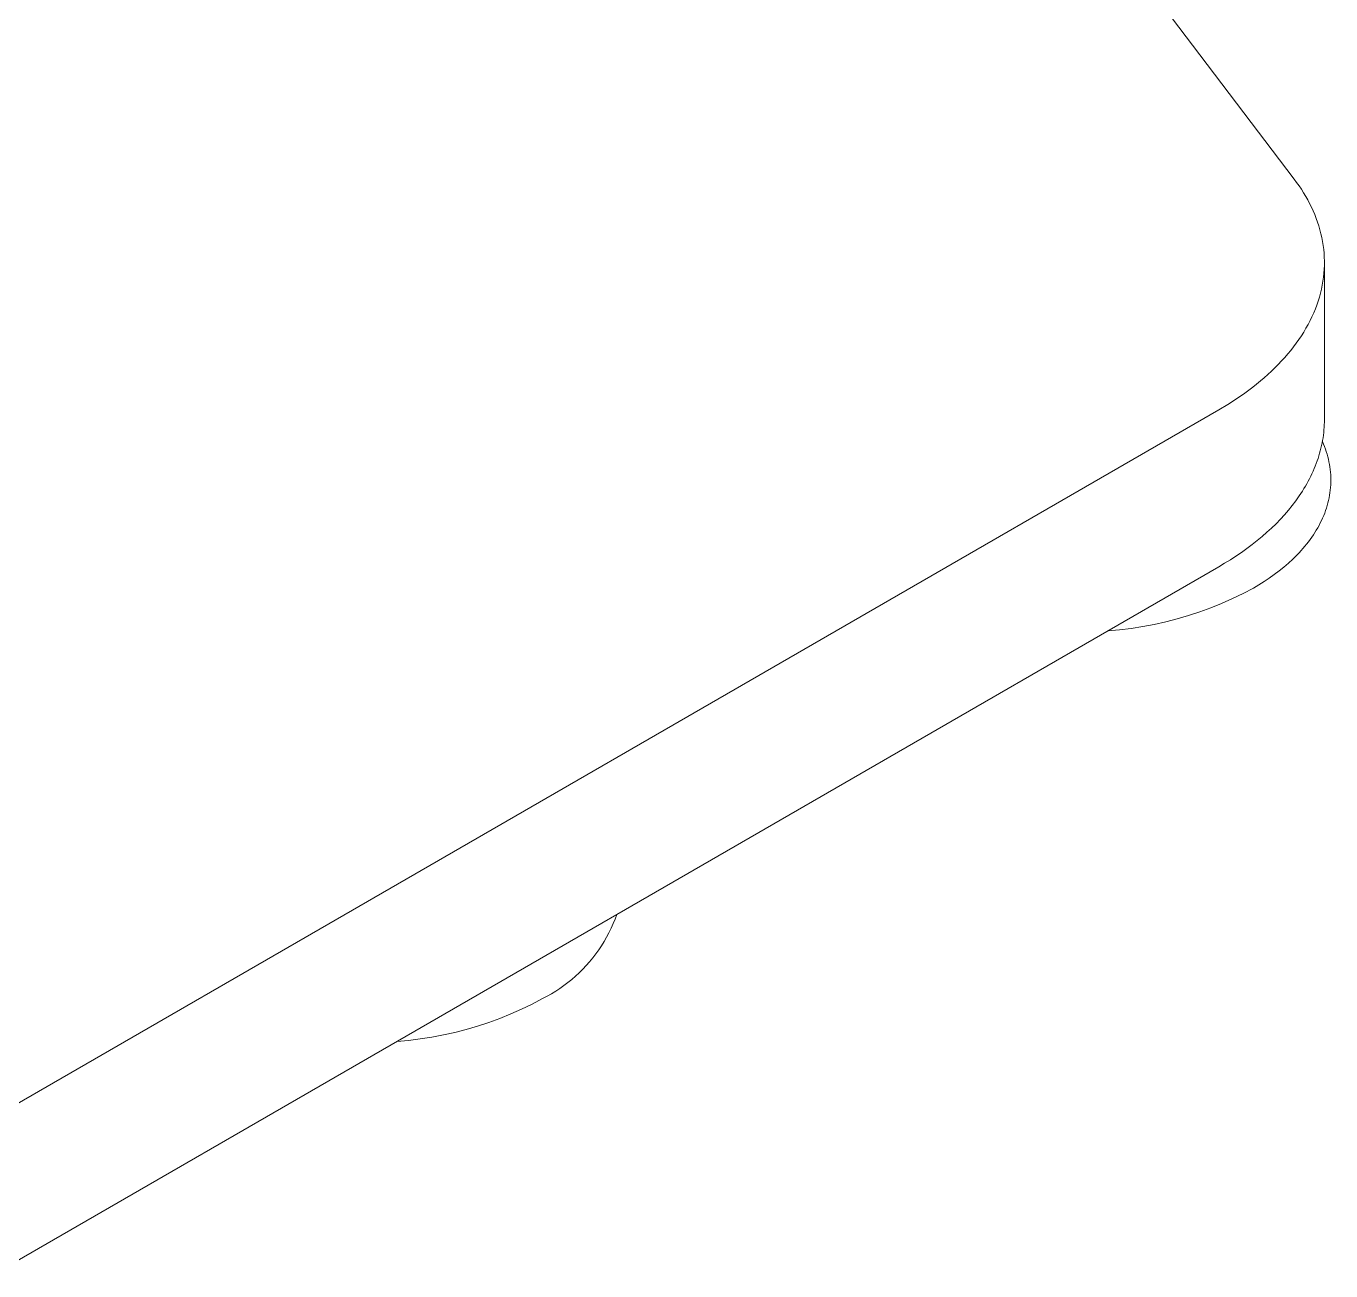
# Model space of a CAD drawing. Header units: millimetres. Extents: x -208 to 4974, y -28 to 3137.
# Drawn here: x 3552.2 to 3587.46, y 1851.7 to 1885.34 of the extents above; entities that cross this region are included whole.
import ezdxf

# ---------------------------------------------------------------- set-up
doc = ezdxf.new("R2010")
doc.units = ezdxf.units.MM
doc.layers.add('ZANO_R', color=7, linetype='Continuous', lineweight=0)

msp = doc.modelspace()

# ---------------------------------------------------------------- linework, layer by layer
at = {"layer": 'ZANO_R'}
for p, q in [((3498.194, 1997.529), (3586.467, 1881.207)), ((3586.467, 1881.207), (3586.535, 1881.116)), ((3586.535, 1881.116), (3586.6, 1881.024)), ((3586.6, 1881.024), (3586.663, 1880.93)), ((3586.663, 1880.93), (3586.723, 1880.835)), ((3586.723, 1880.835), (3586.78, 1880.739)), ((3586.78, 1880.739), (3586.835, 1880.642)), ((3586.835, 1880.642), (3586.887, 1880.544)), ((3586.887, 1880.544), (3586.936, 1880.446)), ((3586.936, 1880.446), (3586.982, 1880.346)), ((3586.982, 1880.346), (3587.025, 1880.245)), ((3587.025, 1880.245), (3587.065, 1880.144)), ((3587.065, 1880.144), (3587.101, 1880.041)), ((3587.101, 1880.041), (3587.135, 1879.938)), ((3587.135, 1879.938), (3587.165, 1879.834)), ((3587.165, 1879.834), (3587.192, 1879.73)), ((3587.192, 1879.73), (3587.216, 1879.625)), ((3587.216, 1879.625), (3587.236, 1879.519)), ((3587.236, 1879.519), (3587.253, 1879.413)), ((3587.253, 1879.413), (3587.267, 1879.307)), ((3587.267, 1879.307), (3587.277, 1879.2)), ((3587.277, 1879.2), (3587.283, 1879.093)), ((3587.283, 1879.093), (3587.286, 1878.985)), ((3587.273, 1878.662), (3587.262, 1878.554)), ((3587.281, 1878.77), (3587.273, 1878.662)), ((3587.285, 1878.878), (3587.281, 1878.77)), ((3587.286, 1878.985), (3587.285, 1878.878)), ((3587.286, 1878.878), (3587.286, 1874.708)), ((3587.228, 1878.338), (3587.206, 1878.231)), ((3587.247, 1878.446), (3587.228, 1878.338)), ((3587.262, 1878.554), (3587.247, 1878.446)), ((3587.151, 1878.016), (3587.118, 1877.909)), ((3587.18, 1878.123), (3587.151, 1878.016)), ((3587.206, 1878.231), (3587.18, 1878.123)), ((3586.997, 1877.591), (3586.95, 1877.486)), ((3587.041, 1877.697), (3586.997, 1877.591)), ((3587.081, 1877.803), (3587.041, 1877.697)), ((3587.118, 1877.909), (3587.081, 1877.803)), ((3586.846, 1877.278), (3586.788, 1877.175)), ((3586.9, 1877.382), (3586.846, 1877.278)), ((3586.95, 1877.486), (3586.9, 1877.382)), ((3586.663, 1876.972), (3586.596, 1876.871)), ((3586.727, 1877.073), (3586.663, 1876.972)), ((3586.788, 1877.175), (3586.727, 1877.073)), ((3586.375, 1876.576), (3586.296, 1876.479)), ((3586.452, 1876.673), (3586.375, 1876.576)), ((3586.526, 1876.772), (3586.452, 1876.673)), ((3586.596, 1876.871), (3586.526, 1876.772)), ((3586.039, 1876.197), (3585.948, 1876.106)), ((3586.128, 1876.29), (3586.039, 1876.197)), ((3586.213, 1876.384), (3586.128, 1876.29)), ((3586.296, 1876.479), (3586.213, 1876.384)), ((3585.66, 1875.839), (3585.559, 1875.753)), ((3585.759, 1875.927), (3585.66, 1875.839)), ((3585.855, 1876.016), (3585.759, 1875.927)), ((3585.948, 1876.106), (3585.855, 1876.016)), ((3585.242, 1875.503), (3585.132, 1875.423)), ((3585.35, 1875.585), (3585.242, 1875.503)), ((3585.455, 1875.668), (3585.35, 1875.585)), ((3585.559, 1875.753), (3585.455, 1875.668)), ((3584.906, 1875.267), (3584.673, 1875.117)), ((3585.132, 1875.423), (3584.906, 1875.267)), ((3551.473, 1855.944), (3584.433, 1874.973)), ((3584.673, 1875.117), (3584.433, 1874.973)), ((3587.267, 1874.357), (3587.274, 1874.427)), ((3587.274, 1874.427), (3587.279, 1874.498)), ((3587.279, 1874.498), (3587.283, 1874.568)), ((3587.283, 1874.568), (3587.285, 1874.638)), ((3587.285, 1874.638), (3587.286, 1874.708)), ((3587.21, 1874.006), (3587.225, 1874.076)), ((3587.225, 1874.076), (3587.238, 1874.146)), ((3587.26, 1874.043), (3587.231, 1874.11)), ((3587.238, 1874.146), (3587.249, 1874.217)), ((3587.249, 1874.217), (3587.259, 1874.287)), ((3587.259, 1874.287), (3587.267, 1874.357)), ((3587.115, 1873.657), (3587.137, 1873.727)), ((3587.137, 1873.727), (3587.157, 1873.796)), ((3587.157, 1873.796), (3587.176, 1873.866)), ((3587.176, 1873.866), (3587.194, 1873.936)), ((3587.194, 1873.936), (3587.21, 1874.006)), ((3587.287, 1873.976), (3587.26, 1874.043)), ((3587.313, 1873.909), (3587.287, 1873.976)), ((3587.336, 1873.841), (3587.313, 1873.909)), ((3587.357, 1873.772), (3587.336, 1873.841)), ((3587.377, 1873.704), (3587.357, 1873.772)), ((3586.981, 1873.312), (3587.011, 1873.381)), ((3587.011, 1873.381), (3587.039, 1873.45)), ((3587.039, 1873.45), (3587.066, 1873.518)), ((3587.066, 1873.518), (3587.091, 1873.588)), ((3587.091, 1873.588), (3587.115, 1873.657)), ((3587.394, 1873.635), (3587.377, 1873.704)), ((3587.41, 1873.566), (3587.394, 1873.635)), ((3587.423, 1873.497), (3587.41, 1873.566)), ((3587.435, 1873.427), (3587.423, 1873.497)), ((3587.444, 1873.358), (3587.435, 1873.427)), ((3586.811, 1872.974), (3586.848, 1873.041)), ((3586.848, 1873.041), (3586.884, 1873.108)), ((3586.884, 1873.108), (3586.918, 1873.176)), ((3586.918, 1873.176), (3586.95, 1873.244)), ((3586.95, 1873.244), (3586.981, 1873.312)), ((3587.452, 1873.288), (3587.444, 1873.358)), ((3587.457, 1873.218), (3587.452, 1873.288)), ((3587.461, 1873.149), (3587.457, 1873.218)), ((3587.458, 1872.939), (3587.461, 1873.009)), ((3587.462, 1873.079), (3587.461, 1873.149)), ((3587.461, 1873.009), (3587.462, 1873.079)), ((3586.606, 1872.643), (3586.692, 1872.774)), ((3586.692, 1872.774), (3586.733, 1872.84)), ((3586.733, 1872.84), (3586.773, 1872.907)), ((3586.773, 1872.907), (3586.811, 1872.974)), ((3587.413, 1872.591), (3587.426, 1872.66)), ((3587.426, 1872.66), (3587.437, 1872.73)), ((3587.437, 1872.73), (3587.446, 1872.799)), ((3587.446, 1872.799), (3587.453, 1872.869)), ((3587.453, 1872.869), (3587.458, 1872.939)), ((3586.315, 1872.26), (3586.417, 1872.386)), ((3586.417, 1872.386), (3586.514, 1872.513)), ((3586.514, 1872.513), (3586.606, 1872.643)), ((3587.319, 1872.248), (3587.341, 1872.316)), ((3587.341, 1872.316), (3587.362, 1872.384)), ((3587.362, 1872.384), (3587.381, 1872.453)), ((3587.381, 1872.453), (3587.398, 1872.522)), ((3587.398, 1872.522), (3587.413, 1872.591)), ((3585.978, 1871.893), (3586.095, 1872.013)), ((3586.095, 1872.013), (3586.207, 1872.135)), ((3586.207, 1872.135), (3586.315, 1872.26)), ((3587.175, 1871.914), (3587.208, 1871.98)), ((3587.208, 1871.98), (3587.238, 1872.046)), ((3587.238, 1872.046), (3587.267, 1872.113)), ((3587.267, 1872.113), (3587.294, 1872.18)), ((3587.294, 1872.18), (3587.319, 1872.248)), ((3585.601, 1871.547), (3585.731, 1871.66)), ((3585.731, 1871.66), (3585.857, 1871.775)), ((3585.857, 1871.775), (3585.978, 1871.893)), ((3586.987, 1871.592), (3587.028, 1871.655)), ((3587.028, 1871.655), (3587.068, 1871.719)), ((3587.068, 1871.719), (3587.105, 1871.783)), ((3587.105, 1871.783), (3587.141, 1871.848)), ((3587.141, 1871.848), (3587.175, 1871.914)), ((3585.188, 1871.221), (3585.33, 1871.327)), ((3585.33, 1871.327), (3585.467, 1871.436)), ((3585.467, 1871.436), (3585.601, 1871.547)), ((3586.707, 1871.224), (3586.757, 1871.284)), ((3586.757, 1871.284), (3586.806, 1871.344)), ((3586.806, 1871.344), (3586.854, 1871.405)), ((3586.854, 1871.405), (3586.9, 1871.467)), ((3586.9, 1871.467), (3586.944, 1871.529)), ((3586.944, 1871.529), (3586.987, 1871.592)), ((3584.59, 1870.824), (3584.744, 1870.919)), ((3584.744, 1870.919), (3584.895, 1871.017)), ((3584.895, 1871.017), (3585.043, 1871.118)), ((3585.043, 1871.118), (3585.188, 1871.221)), ((3586.314, 1870.828), (3586.433, 1870.937)), ((3586.433, 1870.937), (3586.49, 1870.993)), ((3586.49, 1870.993), (3586.546, 1871.05)), ((3586.546, 1871.05), (3586.601, 1871.107)), ((3586.601, 1871.107), (3586.655, 1871.165)), ((3586.655, 1871.165), (3586.707, 1871.224)), ((3584.433, 1870.731), (3551.473, 1851.702)), ((3584.433, 1870.731), (3584.59, 1870.824)), ((3585.931, 1870.519), (3586.063, 1870.618)), ((3586.063, 1870.618), (3586.191, 1870.722)), ((3586.191, 1870.722), (3586.314, 1870.828)), ((3585.369, 1870.154), (3585.514, 1870.24)), ((3585.514, 1870.24), (3585.656, 1870.329)), ((3585.656, 1870.329), (3585.795, 1870.422)), ((3585.795, 1870.422), (3585.931, 1870.519)), ((3584.509, 1869.739), (3584.8, 1869.868)), ((3584.8, 1869.868), (3585.087, 1870.006)), ((3585.087, 1870.006), (3585.369, 1870.154)), ((3583.612, 1869.41), (3583.915, 1869.51)), ((3583.915, 1869.51), (3584.214, 1869.619)), ((3584.214, 1869.619), (3584.509, 1869.739)), ((3582.375, 1869.112), (3582.688, 1869.171)), ((3582.688, 1869.171), (3582.998, 1869.241)), ((3582.998, 1869.241), (3583.307, 1869.32)), ((3583.307, 1869.32), (3583.612, 1869.41)), ((3581.427, 1868.996), (3581.744, 1869.024)), ((3581.744, 1869.024), (3582.06, 1869.063)), ((3582.06, 1869.063), (3582.375, 1869.112)), ((3568.008, 1860.961), (3568.063, 1861.085)), ((3568.063, 1861.085), (3568.115, 1861.21)), ((3568.115, 1861.21), (3568.161, 1861.337)), ((3567.818, 1860.603), (3567.885, 1860.72)), ((3567.885, 1860.72), (3567.949, 1860.84)), ((3567.949, 1860.84), (3568.008, 1860.961)), ((3567.593, 1860.266), (3567.672, 1860.376)), ((3567.672, 1860.376), (3567.747, 1860.488)), ((3567.747, 1860.488), (3567.818, 1860.603)), ((3567.335, 1859.953), (3567.425, 1860.054)), ((3567.425, 1860.054), (3567.511, 1860.159)), ((3567.511, 1860.159), (3567.593, 1860.266)), ((3566.945, 1859.579), (3567.047, 1859.667)), ((3567.047, 1859.667), (3567.147, 1859.759)), ((3567.147, 1859.759), (3567.243, 1859.854)), ((3567.243, 1859.854), (3567.335, 1859.953)), ((3566.393, 1859.189), (3566.509, 1859.26)), ((3566.509, 1859.26), (3566.622, 1859.334)), ((3566.622, 1859.334), (3566.732, 1859.412)), ((3566.732, 1859.412), (3566.84, 1859.493)), ((3566.84, 1859.493), (3566.945, 1859.579)), ((3565.587, 1858.774), (3565.873, 1858.913)), ((3565.873, 1858.913), (3566.156, 1859.06)), ((3566.156, 1859.06), (3566.276, 1859.123)), ((3566.276, 1859.123), (3566.393, 1859.189)), ((3565, 1858.526), (3565.295, 1858.646)), ((3565.295, 1858.646), (3565.587, 1858.774)), ((3563.784, 1858.147), (3564.093, 1858.227)), ((3564.093, 1858.227), (3564.398, 1858.317)), ((3564.398, 1858.317), (3564.701, 1858.417)), ((3564.701, 1858.417), (3565, 1858.526)), ((3562.213, 1857.902), (3562.53, 1857.931)), ((3562.53, 1857.931), (3562.846, 1857.97)), ((3562.846, 1857.97), (3563.161, 1858.019)), ((3563.161, 1858.019), (3563.474, 1858.078)), ((3563.474, 1858.078), (3563.784, 1858.147))]:
    msp.add_line(p, q, dxfattribs=at)

doc.saveas('drawing.dxf')
